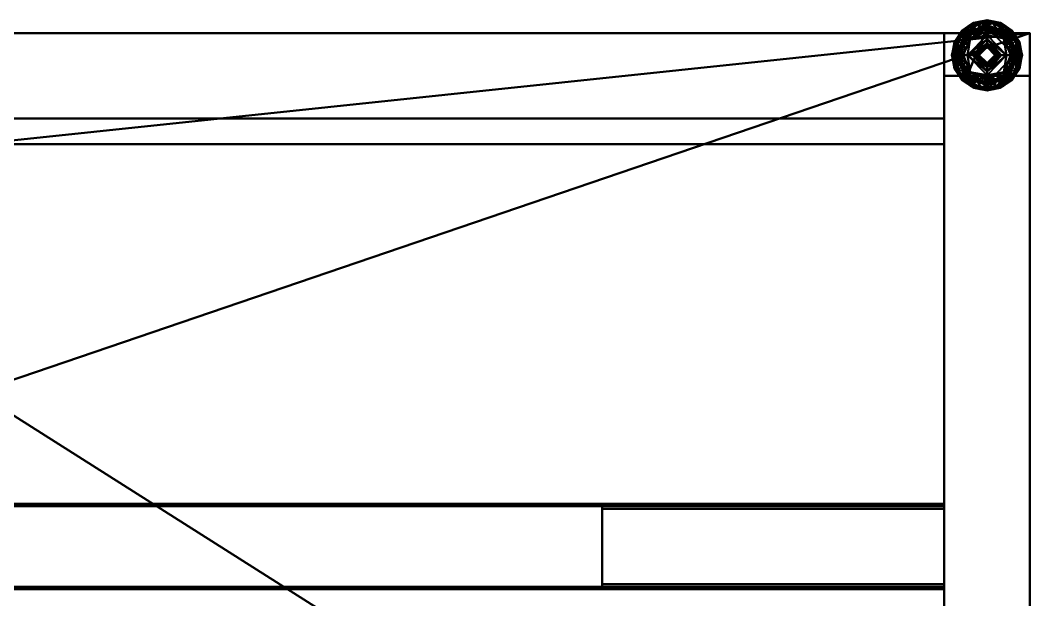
# Model space of a CAD drawing. Header units: millimetres. Extents: x -600 to 900, y -9 to 607.
# Drawn here: x 310 to 900, y 269 to 607 of the extents above; entities that cross this region are included whole.
import ezdxf

# ---------------------------------------------------------------- set-up
doc = ezdxf.new("R2010")
doc.units = ezdxf.units.MM
doc.layers.add('I-FURN', color=7, linetype='Continuous', lineweight=40)

msp = doc.modelspace()

# ---------------------------------------------------------------- meshes
at = {"layer": 'I-FURN', "color": 250, "true_color": 0x191919}
mesh = msp.add_polyface(dxfattribs=at)
corners = [(891.1, 586.97), (886.38, 598.35, -0.05), (875, 603.07, -0.07), (863.62, 598.35, -0.05), (858.9, 586.97), (857.22, 586.97, 0.33), (855.79, 586.97, 1.29), (854.83, 586.98, 2.72), (854.5, 586.99, 4.4), (856.06, 594.83, 4.36), (860.5, 601.48, 4.33), (867.15, 605.93, 4.31), (875, 607.49, 4.31), (882.85, 605.93, 4.31), (889.5, 601.48, 4.33), (893.94, 594.83, 4.36), (895.5, 586.99, 4.4), (895.17, 586.98, 2.72), (894.21, 586.97, 1.29), (892.78, 586.97, 0.33), (892.03, 595.61, 1.14), (857.97, 595.61, 1.14), (894.65, 591.28, 4.38), (855.35, 591.28, 4.38), (893.79, 591.78, 1.47), (856.21, 591.78, 1.47), (879, 605.76, 1.2), (871, 605.76, 1.2), (885.55, 603.15, 1.32), (864.45, 603.15, 1.32), (892.49, 590.92, 0.38), (888.74, 592.66, -0.03), (857.51, 590.92, 0.38), (861.26, 592.66, -0.03), (888.85, 598.82, 0.5), (888.9, 601.21, 2.11), (891.72, 598.16, 4.35), (893, 596.1, 2.7), (886.17, 603.71, 4.32), (891.13, 599.13, 2.74), (861.15, 598.82, 0.5), (861.1, 601.21, 2.11), (858.28, 598.16, 4.35), (857, 596.1, 2.7), (863.83, 603.71, 4.32), (858.87, 599.13, 2.74), (880.69, 600.71, -0.06), (869.31, 600.71, -0.06), (878.92, 606.71, 4.31), (871.08, 606.71, 4.31), (875, 606.86, 2.07), (875.22, 605.25, 0.49), (886.3, 600.84, 0.32), (882.67, 603.36, 0.41), (882.39, 605.07, 1.58), (863.7, 600.84, 0.32), (867.33, 603.36, 0.41), (867.61, 605.07, 1.58)]
mesh.append_faces([[corners[k] for k in face] for face in [(22, 24, 15), (48, 50, 12), (0, 30, 19), (3, 56, 47), (33, 40, 3), (15, 37, 36), (38, 28, 13), (10, 45, 42), (2, 51, 46), (13, 54, 48), (12, 50, 49), (49, 57, 11)]], dxfattribs={"vtx0": -1, "vtx1": -1, "color": 250})
mesh.append_faces([[corners[k] for k in face] for face in [(41, 44, 29), (25, 21, 32), (45, 43, 42), (19, 30, 24), (35, 34, 28), (50, 51, 27), (24, 22, 17), (20, 24, 30), (41, 29, 40), (24, 20, 37), (51, 47, 27), (53, 54, 28), (52, 34, 1), (21, 33, 32), (25, 7, 23), (55, 56, 3), (27, 49, 50), (28, 38, 35), (31, 20, 30), (57, 49, 27), (32, 5, 25), (45, 21, 43), (52, 53, 28), (35, 20, 34), (50, 48, 26), (55, 3, 40), (20, 31, 34), (20, 39, 37), (36, 37, 39), (24, 37, 15), (39, 20, 35), (14, 39, 35), (33, 21, 40), (21, 41, 40), (43, 25, 9), (41, 45, 10), (25, 43, 21), (21, 45, 41), (1, 53, 52), (27, 56, 57), (51, 50, 26), (46, 51, 26), (28, 34, 52), (46, 26, 53), (54, 53, 26), (48, 54, 26), (13, 28, 54), (40, 29, 55), (55, 29, 56), (57, 56, 29), (27, 47, 56), (29, 11, 57)]], dxfattribs={"vtx0": -1, "vtx1": -1, "vtx2": -1, "color": 250})
mesh.append_faces([[corners[k] for k in face] for face in [(24, 17, 18), (25, 6, 7), (24, 18, 19), (25, 23, 9), (30, 0, 31), (34, 31, 1), (43, 9, 42), (41, 10, 44), (51, 2, 47), (53, 1, 46)]], dxfattribs={"vtx0": -1, "vtx2": -1, "color": 250})
mesh.append_faces([[corners[k] for k in face] for face in [(5, 6, 25), (4, 5, 32), (14, 36, 39), (33, 4, 32), (38, 14, 35), (44, 11, 29)]], dxfattribs={"vtx1": -1, "vtx2": -1, "color": 250})
mesh.append_faces([[corners[k] for k in face] for face in [(7, 8, 23), (22, 16, 17)]], dxfattribs={"vtx2": -1, "color": 250})
mesh = msp.add_polyface(dxfattribs=at)
corners = [(895.5, 586.99, 4.4), (893.94, 594.83, 4.36), (889.5, 601.48, 4.33), (882.85, 605.93, 4.31), (875, 607.49, 4.31), (867.15, 605.93, 4.31), (860.5, 601.48, 4.33), (856.06, 594.83, 4.36), (854.5, 586.99, 4.4), (854.7, 586.99, 5.72), (855.29, 587, 6.92), (856.21, 587, 7.88), (857.38, 587.01, 8.53), (862.54, 599.47, 8.47), (875, 604.63, 8.45), (887.46, 599.47, 8.47), (892.62, 587.01, 8.53), (893.79, 587, 7.88), (894.71, 587, 6.92), (895.3, 586.99, 5.72), (890.04, 593.24, 8.5), (859.96, 593.24, 8.5), (893.77, 593.39, 6.71), (856.23, 593.39, 6.71), (894.65, 591.28, 4.38), (855.35, 591.28, 4.38), (894.85, 590.65, 6.01), (855.15, 590.65, 6.01), (890.14, 599.48, 6.98), (859.86, 599.48, 6.98), (893.35, 591.04, 7.86), (892.14, 595.52, 7.55), (856.65, 591.04, 7.86), (857.86, 595.52, 7.55), (884.32, 604.23, 7), (865.68, 604.23, 7), (892.26, 597.22, 6.28), (857.74, 597.22, 6.28), (890.34, 600.27, 5.69), (886.17, 603.71, 4.32), (887.49, 602.64, 6.32), (891.72, 598.16, 4.35), (887.27, 601.53, 7.62), (859.66, 600.27, 5.69), (863.83, 603.71, 4.32), (862.51, 602.64, 6.32), (858.28, 598.16, 4.35), (862.44, 601.29, 7.62), (861.25, 596.35, 8.48), (884.61, 604.87, 5.64), (878.84, 606.7, 6.2), (872.09, 606.63, 6.62), (865.39, 604.87, 5.64), (871.08, 606.71, 4.31), (868.52, 605.96, 6.27), (881.23, 602.05, 8.46), (884.35, 600.76, 8.46), (868.77, 602.05, 8.46), (869.26, 605.15, 7.6), (865.65, 600.76, 8.46), (873.17, 605.76, 7.75), (878.09, 605.67, 7.69), (871.88, 603.34, 8.45), (891.33, 590.12, 8.51), (858.67, 590.12, 8.51), (888.75, 596.35, 8.48), (878.92, 606.71, 4.31), (878.12, 603.34, 8.45)]
mesh.append_faces([[corners[k] for k in face] for face in [(17, 30, 16), (11, 27, 10), (1, 26, 24), (19, 26, 18), (5, 54, 53), (41, 36, 1), (6, 45, 44), (44, 52, 5), (56, 34, 55)]], dxfattribs={"vtx0": -1, "vtx1": -1, "color": 250})
mesh.append_faces([[corners[k] for k in face] for face in [(7, 27, 23), (22, 26, 1), (19, 24, 26), (31, 30, 22), (28, 31, 36), (28, 40, 42), (28, 38, 40), (50, 34, 49), (25, 9, 27), (29, 45, 43), (37, 23, 33), (22, 30, 17), (33, 23, 32), (29, 47, 45), (36, 38, 28), (22, 17, 26), (27, 11, 23), (11, 32, 23), (31, 63, 30), (22, 36, 31), (43, 46, 37), (42, 65, 28), (35, 45, 47), (33, 29, 37), (33, 32, 64), (29, 48, 47), (3, 50, 49), (61, 50, 51), (51, 50, 4), (22, 1, 36), (36, 41, 38), (43, 37, 29), (7, 23, 37), (58, 51, 54), (34, 42, 40), (2, 40, 38), (34, 40, 49), (44, 45, 52), (52, 45, 35), (43, 45, 6), (33, 48, 29), (58, 60, 51), (39, 49, 40), (54, 5, 52), (61, 51, 60), (35, 58, 54), (34, 56, 42), (54, 52, 35), (53, 54, 51), (61, 34, 50), (35, 47, 59), (58, 62, 60), (58, 35, 59), (60, 14, 61), (34, 61, 55), (65, 31, 28)]], dxfattribs={"vtx0": -1, "vtx1": -1, "vtx2": -1, "color": 250})
mesh.append_faces([[corners[k] for k in face] for face in [(32, 11, 12), (27, 9, 10), (47, 48, 13), (27, 7, 25), (32, 12, 64), (49, 39, 3), (43, 6, 46), (51, 4, 53), (47, 13, 59)]], dxfattribs={"vtx0": -1, "vtx2": -1, "color": 250})
mesh.append_faces([[corners[k] for k in face] for face in [(31, 65, 20, 63), (33, 64, 21, 48), (58, 59, 57, 62), (50, 3, 66, 4), (61, 14, 67, 55)]], dxfattribs={"vtx0": -1, "vtx3": -1, "color": 250})
mesh.append_faces([[corners[k] for k in face] for face in [(2, 39, 40), (17, 18, 26), (41, 2, 38), (15, 65, 42), (46, 7, 37), (56, 15, 42), (62, 14, 60), (63, 16, 30)]], dxfattribs={"vtx1": -1, "vtx2": -1, "color": 250})
mesh.append_faces([[corners[k] for k in face] for face in [(19, 0, 24), (25, 8, 9)]], dxfattribs={"vtx2": -1, "color": 250})
mesh = msp.add_polyface(dxfattribs=at)
corners = [(857.38, 587.01, 8.53), (858.35, 587.01, 8.92), (859.3, 587.01, 9.36), (860.23, 587.01, 9.85), (861.14, 587.02, 10.38), (865.2, 596.82, 10.34), (875, 600.88, 10.32), (884.8, 596.82, 10.34), (888.86, 587.02, 10.38), (889.77, 587.01, 9.85), (890.7, 587.01, 9.36), (891.65, 587.01, 8.92), (892.62, 587.01, 8.53), (887.46, 599.47, 8.47), (875, 604.63, 8.45), (862.54, 599.47, 8.47), (887.41, 590.54, 10.37), (862.59, 590.54, 10.37), (890.77, 591.48, 8.51), (859.23, 591.48, 8.51), (890.67, 591, 9.11), (859.33, 591, 9.11), (889.12, 595.48, 8.49), (887.4, 596.63, 9.31), (879.9, 598.85, 10.33), (881.23, 602.05, 8.46), (860.88, 595.48, 8.49), (862.6, 596.63, 9.31), (870.1, 598.85, 10.33), (868.77, 602.05, 8.46), (878.06, 602.4, 9.29), (871.95, 602.36, 9.31), (866.82, 600.22, 9.37), (883.48, 599.7, 9.52), (889.62, 590.28, 9.71), (886.1, 593.68, 10.35), (888.99, 593.51, 9.46), (889.95, 594.15, 8.92), (887.39, 595.11, 9.79), (885.66, 597.37, 9.75), (860.38, 590.28, 9.71), (863.9, 593.68, 10.35), (861.01, 593.51, 9.46), (860.05, 594.15, 8.92), (862.61, 595.11, 9.79), (864.34, 597.37, 9.75), (864.49, 598.74, 9.28), (865.65, 600.76, 8.46), (865.58, 600.62, 8.9), (868.89, 602.16, 8.98), (871.88, 603.34, 8.45), (873.37, 603.55, 8.85), (876.7, 603.58, 8.84), (879.95, 602.88, 8.85), (884.35, 600.76, 8.46), (885.42, 599.71, 8.96), (881.09, 601.43, 9.31), (878.12, 603.34, 8.45), (875, 602.71, 9.28), (882.88, 601.58, 8.89), (869.42, 601.3, 9.47), (877.45, 599.86, 10.33), (872.55, 599.86, 10.33), (867.65, 597.83, 10.33), (882.35, 597.83, 10.33)]
mesh.append_faces([[corners[k] for k in face] for face in [(16, 36, 35), (2, 21, 1), (22, 37, 18), (35, 38, 7), (3, 40, 2), (63, 45, 5), (64, 33, 24)]], dxfattribs={"vtx0": -1, "vtx1": -1, "color": 250})
mesh.append_faces([[corners[k] for k in face] for face in [(40, 42, 21), (52, 58, 30), (20, 37, 36), (37, 20, 18), (27, 43, 42), (23, 39, 38), (40, 21, 2), (31, 6, 58), (21, 19, 1), (18, 20, 11), (49, 31, 51), (23, 55, 39), (44, 5, 45), (34, 20, 36), (48, 32, 49), (32, 60, 49), (50, 49, 51), (32, 46, 45), (52, 30, 53), (36, 23, 38), (20, 34, 10), (16, 34, 36), (39, 7, 38), (22, 23, 37), (36, 37, 23), (38, 35, 36), (33, 64, 39), (33, 39, 55), (21, 42, 43), (17, 42, 40), (27, 42, 44), (21, 43, 19), (26, 43, 27), (45, 27, 44), (44, 42, 41), (27, 45, 46), (63, 32, 45), (46, 15, 27), (60, 31, 49), (32, 48, 46), (46, 48, 15), (49, 29, 48), (14, 51, 52), (51, 31, 58), (52, 53, 57), (53, 30, 56), (55, 59, 33), (13, 55, 23), (59, 56, 33), (59, 53, 56), (33, 56, 24), (51, 58, 52), (30, 61, 56), (53, 59, 25), (59, 55, 54), (30, 58, 61), (31, 60, 62), (32, 63, 60)]], dxfattribs={"vtx0": -1, "vtx1": -1, "vtx2": -1, "color": 250})
mesh.append_faces([[corners[k] for k in face] for face in [(34, 16, 8), (27, 15, 26), (40, 3, 4), (43, 26, 19), (23, 22, 13), (34, 8, 9), (58, 6, 61), (42, 17, 41), (59, 54, 25), (56, 61, 24), (44, 41, 5), (51, 14, 50), (55, 13, 54)]], dxfattribs={"vtx0": -1, "vtx2": -1, "color": 250})
mesh.append_faces([[corners[k] for k in face] for face in [(12, 18, 11)]], dxfattribs={"vtx1": -1, "color": 250})
mesh.append_faces([[corners[k] for k in face] for face in [(4, 17, 40), (10, 11, 20), (9, 10, 34), (64, 7, 39), (47, 15, 48, 29), (28, 62, 60, 63), (50, 29, 49), (25, 57, 53), (57, 14, 52), (62, 6, 31)]], dxfattribs={"vtx1": -1, "vtx2": -1, "color": 250})
mesh.append_faces([[corners[k] for k in face] for face in [(19, 0, 1)]], dxfattribs={"vtx2": -1, "color": 250})
mesh = msp.add_polyface(dxfattribs=at)
corners = [(858.9, 586.97), (863.62, 598.35, -0.05), (875, 603.07, -0.07), (886.38, 598.35, -0.05), (891.1, 586.97), (886.38, 575.58, 0.05), (875, 570.87, 0.07), (863.62, 575.58, 0.05)]
mesh.append_faces([[corners[k] for k in face] for face in [(2, 7, 0, 1), (4, 2, 3)]], dxfattribs={"vtx0": -1, "color": 250})
mesh.append_faces([[corners[k] for k in face] for face in [(5, 6, 4)]], dxfattribs={"vtx1": -1, "color": 250})
mesh.append_faces([[corners[k] for k in face] for face in [(6, 7, 2, 4)]], dxfattribs={"vtx1": -1, "vtx2": -1, "vtx3": -1, "color": 250})
at = {"layer": 'I-FURN', "color": 45, "true_color": 0xaa886a}
mesh = msp.add_polyface(dxfattribs=at)
corners = [(900, 600, 724.81), (-600, 600, 724.81), (-600, 0, 724.81), (900, 0, 724.81), (284.54, 535, 724.81), (284.54, 390.15, 724.81), (14.43, 390.15, 724.81), (14.43, 535, 724.81)]
mesh.append_faces([[corners[k] for k in face] for face in [(6, 2, 5)]], dxfattribs={"vtx0": -1, "vtx1": -1, "color": 45})
mesh.append_faces([[corners[k] for k in face] for face in [(0, 4, 5), (4, 0, 1, 7)]], dxfattribs={"vtx0": -1, "vtx2": -1, "color": 45})
mesh.append_faces([[corners[k] for k in face] for face in [(5, 2, 3, 0)]], dxfattribs={"vtx0": -1, "vtx3": -1, "color": 45})
mesh.append_faces([[corners[k] for k in face] for face in [(6, 7, 1, 2)]], dxfattribs={"vtx1": -1, "vtx3": -1, "color": 45})
mesh = msp.add_polyface(dxfattribs=at)
corners = [(900, 600, 699.8), (900, 0, 699.8), (-600, 0, 699.8), (-600, 600, 699.8), (284.54, 535, 699.8), (14.43, 535, 699.8), (14.43, 390.15, 699.8), (284.54, 390.15, 699.8)]
mesh.append_faces([[corners[k] for k in face] for face in [(3, 5, 6, 2), (2, 6, 7, 1)]], dxfattribs={"vtx0": -1, "vtx2": -1, "color": 45})
mesh.append_faces([[corners[k] for k in face] for face in [(4, 5, 3, 0), (7, 4, 0, 1)]], dxfattribs={"vtx1": -1, "vtx3": -1, "color": 45})
mesh = msp.add_polyface(dxfattribs=at)
corners = [(-600, 600, 724.81), (900, 600, 724.81), (900, 600, 699.8), (-600, 600, 699.8)]
mesh.append_faces([[corners[k] for k in face] for face in [(0, 1, 2, 3)]], dxfattribs={"color": 45})
at = {"layer": 'I-FURN', "color": 250, "true_color": 0x141414}
mesh = msp.add_polyface(dxfattribs=at)
corners = [(850, 600, 699.8), (850, 600, 15), (850, 575, 15), (850, 575, 649.8), (850, 25, 649.8), (850, 25, 15), (850, 0, 15), (850, 0, 699.8)]
mesh.append_faces([[corners[k] for k in face] for face in [(3, 0, 1, 2)]], dxfattribs={"vtx0": -1, "color": 250})
mesh.append_faces([[corners[k] for k in face] for face in [(6, 7, 4, 5)]], dxfattribs={"vtx1": -1, "color": 250})
mesh.append_faces([[corners[k] for k in face] for face in [(3, 4, 7, 0)]], dxfattribs={"vtx1": -1, "vtx3": -1, "color": 250})
mesh = msp.add_polyface(dxfattribs=at)
corners = [(900, 0, 699.8), (900, 600, 699.8), (850, 600, 699.8), (850, 0, 699.8)]
mesh.append_faces([[corners[k] for k in face] for face in [(0, 1, 2, 3)]], dxfattribs={"color": 250})
mesh = msp.add_polyface(dxfattribs=at)
corners = [(900, 600, 15), (900, 575, 15), (850, 575, 15), (850, 600, 15)]
mesh.append_faces([[corners[k] for k in face] for face in [(3, 0, 1, 2)]], dxfattribs={"color": 250})
mesh = msp.add_polyface(dxfattribs=at)
corners = [(900, 600, 699.8), (900, 600, 15), (850, 600, 15), (850, 600, 699.8)]
mesh.append_faces([[corners[k] for k in face] for face in [(0, 1, 2, 3)]], dxfattribs={"color": 250})
at = {"layer": 'I-FURN', "color": 250, "true_color": 0x191919}
mesh = msp.add_polyface(dxfattribs=at)
corners = [(875, 573.15, 10.45), (875, 575.31, 11.66), (875, 577.57, 12.66), (875, 579.92, 13.44), (875, 582.33, 13.99), (873.95, 582.45, 13.99), (872.96, 582.8, 13.99), (872.07, 583.36, 13.99), (871.33, 584.1, 13.98), (870.77, 584.99, 13.98), (870.42, 585.99, 13.98), (870.3, 587.03, 13.97), (870.42, 588.08, 13.97), (870.77, 589.07, 13.96), (871.33, 589.96, 13.96), (872.07, 590.71, 13.95), (872.96, 591.27, 13.95), (873.95, 591.61, 13.95), (875, 591.73, 13.95), (875, 594.14, 13.37), (875, 596.48, 12.57), (875, 598.73, 11.55), (875, 600.88, 10.32), (865.2, 596.82, 10.34), (861.14, 587.02, 10.38), (865.2, 577.21, 10.43), (866.71, 587.03, 13.04), (863.67, 587.02, 11.8)]
mesh.append_faces([[corners[k] for k in face] for face in [(3, 26, 2), (20, 26, 19), (2, 27, 1), (24, 27, 23), (13, 26, 12)]], dxfattribs={"vtx0": -1, "vtx1": -1, "color": 250})
mesh.append_faces([[corners[k] for k in face] for face in [(27, 25, 1), (26, 27, 2), (20, 27, 26), (13, 19, 26), (3, 9, 26), (27, 21, 23)]], dxfattribs={"vtx0": -1, "vtx1": -1, "vtx2": -1, "color": 250})
mesh.append_faces([[corners[k] for k in face] for face in [(19, 15, 16), (27, 24, 25)]], dxfattribs={"vtx0": -1, "vtx2": -1, "color": 250})
mesh.append_faces([[corners[k] for k in face] for face in [(4, 5, 3), (0, 1, 25), (22, 23, 21)]], dxfattribs={"vtx1": -1, "color": 250})
mesh.append_faces([[corners[k] for k in face] for face in [(5, 6, 3), (8, 9, 3), (7, 8, 3), (6, 7, 3), (11, 12, 26), (10, 11, 26), (9, 10, 26), (13, 14, 19), (14, 15, 19), (20, 21, 27), (16, 17, 19)]], dxfattribs={"vtx1": -1, "vtx2": -1, "color": 250})
mesh.append_faces([[corners[k] for k in face] for face in [(17, 18, 19)]], dxfattribs={"vtx2": -1, "color": 250})
mesh = msp.add_polyface(dxfattribs=at)
corners = [(875, 582.33, 13.99), (875, 579.92, 13.44), (875, 577.57, 12.66), (875, 575.31, 11.66), (875, 573.15, 10.45), (884.8, 577.21, 10.43), (888.86, 587.02, 10.38), (884.8, 596.82, 10.34), (875, 600.88, 10.32), (875, 598.73, 11.55), (875, 596.48, 12.57), (875, 594.14, 13.37), (875, 591.73, 13.95), (876.05, 591.61, 13.95), (877.04, 591.27, 13.95), (877.93, 590.71, 13.95), (878.67, 589.96, 13.96), (879.23, 589.07, 13.96), (879.58, 588.08, 13.97), (879.7, 587.03, 13.97), (879.58, 585.99, 13.98), (879.23, 584.99, 13.98), (878.67, 584.1, 13.98), (877.93, 583.36, 13.99), (877.04, 582.8, 13.99), (876.05, 582.45, 13.99), (883.29, 587.03, 13.04), (886.33, 587.02, 11.8)]
mesh.append_faces([[corners[k] for k in face] for face in [(10, 27, 9), (18, 26, 17), (20, 26, 19), (6, 27, 5)]], dxfattribs={"vtx0": -1, "vtx1": -1, "color": 250})
mesh.append_faces([[corners[k] for k in face] for face in [(17, 26, 11), (2, 27, 26), (7, 9, 27), (26, 27, 10), (3, 5, 27), (21, 1, 26)]], dxfattribs={"vtx0": -1, "vtx1": -1, "vtx2": -1, "color": 250})
mesh.append_faces([[corners[k] for k in face] for face in [(27, 2, 3), (26, 10, 11), (11, 13, 14), (26, 18, 19)]], dxfattribs={"vtx0": -1, "vtx2": -1, "color": 250})
mesh.append_faces([[corners[k] for k in face] for face in [(12, 13, 11), (8, 9, 7), (4, 5, 3)]], dxfattribs={"vtx1": -1, "color": 250})
mesh.append_faces([[corners[k] for k in face] for face in [(16, 17, 11), (15, 16, 11), (6, 7, 27), (14, 15, 11), (22, 23, 1), (21, 22, 1), (24, 25, 1), (23, 24, 1), (20, 21, 26), (1, 2, 26)]], dxfattribs={"vtx1": -1, "vtx2": -1, "color": 250})
mesh.append_faces([[corners[k] for k in face] for face in [(25, 0, 1)]], dxfattribs={"vtx2": -1, "color": 250})
at = {"layer": 'I-FURN', "color": 250, "true_color": 0x141414}
mesh = msp.add_polyface(dxfattribs=at)
corners = [(900, 600, 699.8), (900, 0, 699.8), (900, 0, 15), (900, 25, 15), (900, 25, 649.8), (900, 575, 649.8), (900, 575, 15), (900, 600, 15)]
mesh.append_faces([[corners[k] for k in face] for face in [(4, 1, 2, 3)]], dxfattribs={"vtx0": -1, "color": 250})
mesh.append_faces([[corners[k] for k in face] for face in [(7, 0, 5, 6)]], dxfattribs={"vtx1": -1, "color": 250})
mesh.append_faces([[corners[k] for k in face] for face in [(4, 5, 0, 1)]], dxfattribs={"vtx1": -1, "vtx3": -1, "color": 250})
at = {"layer": 'I-FURN', "color": 45, "true_color": 0xaa886a}
mesh = msp.add_polyface(dxfattribs=at)
corners = [(900, 600, 724.81), (900, 0, 724.81), (900, 0, 699.8), (900, 600, 699.8)]
mesh.append_faces([[corners[k] for k in face] for face in [(3, 0, 1, 2)]], dxfattribs={"color": 45})
at = {"layer": 'I-FURN', "color": 250, "true_color": 0x191919}
mesh = msp.add_polyface(dxfattribs=at)
corners = [(870.3, 587.06, 20), (875, 591.76, 19.98), (879.7, 587.06, 20), (879.7, 587.05, 18.49), (879.7, 587.05, 16.99), (879.7, 587.04, 15.48), (879.7, 587.03, 13.97), (879.58, 588.08, 13.97), (879.23, 589.07, 13.96), (878.67, 589.96, 13.96), (877.93, 590.71, 13.95), (877.04, 591.27, 13.95), (876.05, 591.61, 13.95), (875, 591.73, 13.95), (873.95, 591.61, 13.95), (872.96, 591.27, 13.95), (872.07, 590.71, 13.95), (871.33, 589.96, 13.96), (870.77, 589.07, 13.96), (870.42, 588.08, 13.97), (870.3, 587.03, 13.97), (870.3, 587.04, 15.48), (870.3, 587.05, 16.99), (870.3, 587.05, 18.49)]
mesh.append_faces([[corners[k] for k in face] for face in [(21, 19, 20), (7, 5, 6)]], dxfattribs={"vtx0": -1, "color": 250})
mesh.append_faces([[corners[k] for k in face] for face in [(15, 22, 14), (5, 11, 4)]], dxfattribs={"vtx0": -1, "vtx1": -1, "color": 250})
mesh.append_faces([[corners[k] for k in face] for face in [(13, 22, 1), (4, 13, 1)]], dxfattribs={"vtx0": -1, "vtx1": -1, "vtx2": -1, "color": 250})
mesh.append_faces([[corners[k] for k in face] for face in [(15, 21, 22), (21, 18, 19), (21, 16, 17), (21, 15, 16), (4, 11, 12), (5, 10, 11), (5, 8, 9), (5, 7, 8)]], dxfattribs={"vtx0": -1, "vtx2": -1, "color": 250})
mesh.append_faces([[corners[k] for k in face] for face in [(3, 4, 1, 2)]], dxfattribs={"vtx1": -1, "color": 250})
mesh.append_faces([[corners[k] for k in face] for face in [(13, 14, 22), (17, 18, 21), (12, 13, 4), (9, 10, 5)]], dxfattribs={"vtx1": -1, "vtx2": -1, "color": 250})
mesh.append_faces([[corners[k] for k in face] for face in [(23, 0, 1, 22)]], dxfattribs={"vtx2": -1, "color": 250})
mesh = msp.add_polyface(dxfattribs=at)
corners = [(870.4, 587.13, 35), (875, 591.73, 34.98), (879.6, 587.13, 35), (879.6, 587.11, 31.25), (879.6, 587.09, 27.5), (879.6, 587.08, 23.75), (879.6, 587.06, 20), (875, 591.66, 19.98), (870.4, 587.06, 20), (870.4, 587.08, 23.75), (870.4, 587.09, 27.5), (870.4, 587.11, 31.25)]
mesh.append_faces([[corners[k] for k in face] for face in [(7, 1, 4)]], dxfattribs={"vtx0": -1, "vtx1": -1, "vtx2": -1, "color": 250})
mesh.append_faces([[corners[k] for k in face] for face in [(10, 11, 1, 7)]], dxfattribs={"vtx1": -1, "vtx2": -1, "vtx3": -1, "color": 250})
mesh.append_faces([[corners[k] for k in face] for face in [(11, 0, 1), (5, 6, 7, 4)]], dxfattribs={"vtx2": -1, "color": 250})
mesh.append_faces([[corners[k] for k in face] for face in [(7, 8, 9, 10), (1, 2, 3, 4)]], dxfattribs={"vtx3": -1, "color": 250})
mesh = msp.add_polyface(dxfattribs=at)
corners = [(870.4, 587.13, 35), (875, 582.53, 35.02), (879.6, 587.13, 35), (875, 591.73, 34.98)]
mesh.append_faces([[corners[k] for k in face] for face in [(0, 1, 2, 3)]], dxfattribs={"color": 250})
mesh = msp.add_polyface(dxfattribs=at)
corners = [(857.38, 587.01, 8.53), (856.21, 587, 7.88), (855.29, 587, 6.92), (854.7, 586.99, 5.72), (854.5, 586.99, 4.4), (856.06, 579.14, 4.44), (860.5, 572.49, 4.47), (867.15, 568.05, 4.49), (875, 566.49, 4.49), (882.85, 568.05, 4.49), (889.5, 572.49, 4.47), (893.94, 579.14, 4.44), (895.5, 586.99, 4.4), (895.3, 586.99, 5.72), (894.71, 587, 6.92), (893.79, 587, 7.88), (892.62, 587.01, 8.53), (887.46, 574.54, 8.59), (875, 569.38, 8.61), (862.54, 574.54, 8.59), (859.96, 580.78, 8.56), (890.04, 580.78, 8.56), (856.23, 580.61, 6.77), (893.77, 580.61, 6.77), (855.35, 582.7, 4.42), (894.65, 582.7, 4.42), (855.15, 583.34, 6.05), (894.85, 583.34, 6.05), (859.86, 574.52, 7.09), (890.14, 574.52, 7.09), (856.65, 582.97, 7.9), (857.86, 578.49, 7.62), (893.35, 582.97, 7.9), (892.14, 578.49, 7.62), (865.68, 569.77, 7.16), (884.32, 569.77, 7.16), (857.74, 576.77, 6.37), (892.26, 576.77, 6.37), (859.66, 573.72, 5.81), (863.83, 570.27, 4.48), (862.51, 571.35, 6.47), (858.28, 575.82, 4.45), (862.73, 572.47, 7.76), (890.34, 573.72, 5.81), (886.17, 570.27, 4.48), (887.49, 571.35, 6.47), (891.72, 575.82, 4.45), (887.56, 572.71, 7.75), (888.75, 577.66, 8.57), (865.39, 569.11, 5.8), (871.16, 567.29, 6.38), (877.91, 567.37, 6.8), (884.61, 569.11, 5.8), (878.92, 567.27, 4.49), (881.48, 568.03, 6.44), (868.77, 571.96, 8.6), (865.65, 573.25, 8.59), (881.23, 571.96, 8.6), (880.74, 568.86, 7.76), (884.35, 573.25, 8.59), (876.83, 568.25, 7.93), (871.91, 568.34, 7.87), (878.12, 570.67, 8.6), (858.67, 583.89, 8.54), (891.33, 583.89, 8.54), (861.25, 577.66, 8.57), (871.08, 567.27, 4.49), (871.88, 570.67, 8.6)]
mesh.append_faces([[corners[k] for k in face] for face in [(15, 27, 14), (3, 26, 2), (2, 26, 1), (1, 30, 0), (5, 26, 24), (17, 47, 48), (9, 54, 53), (41, 36, 5), (10, 45, 44), (44, 52, 9), (56, 34, 55)]], dxfattribs={"vtx0": -1, "vtx1": -1, "color": 250})
mesh.append_faces([[corners[k] for k in face] for face in [(22, 26, 5), (33, 23, 32), (22, 30, 1), (42, 28, 40), (3, 24, 26), (36, 38, 28), (25, 13, 27), (28, 31, 36), (22, 1, 26), (28, 38, 40), (31, 30, 22), (50, 34, 49), (11, 27, 23), (47, 45, 29), (42, 65, 28), (23, 33, 37), (43, 29, 45), (15, 23, 27), (22, 36, 31), (43, 46, 37), (32, 23, 15), (31, 63, 30), (35, 45, 47), (33, 29, 37), (33, 32, 64), (29, 48, 47), (7, 50, 49), (61, 50, 51), (51, 50, 8), (22, 5, 36), (36, 41, 38), (43, 37, 29), (11, 23, 37), (58, 51, 54), (34, 42, 40), (6, 40, 38), (34, 40, 49), (44, 45, 52), (52, 45, 35), (43, 45, 10), (33, 48, 29), (58, 60, 51), (39, 49, 40), (54, 9, 52), (61, 51, 60), (35, 58, 54), (34, 56, 42), (54, 52, 35), (53, 54, 51), (61, 34, 50), (35, 47, 59), (58, 62, 60), (58, 35, 59), (60, 18, 61), (34, 61, 55), (65, 31, 28)]], dxfattribs={"vtx0": -1, "vtx1": -1, "vtx2": -1, "color": 250})
mesh.append_faces([[corners[k] for k in face] for face in [(40, 6, 39), (27, 13, 14), (32, 15, 16), (32, 16, 64), (49, 39, 7), (43, 10, 46), (51, 8, 53), (47, 17, 59)]], dxfattribs={"vtx0": -1, "vtx2": -1, "color": 250})
mesh.append_faces([[corners[k] for k in face] for face in [(31, 65, 20, 63), (33, 64, 21, 48), (58, 59, 57, 62), (50, 7, 66, 8), (61, 18, 67, 55)]], dxfattribs={"vtx0": -1, "vtx3": -1, "color": 250})
mesh.append_faces([[corners[k] for k in face] for face in [(11, 25, 27), (41, 6, 38), (19, 65, 42), (46, 11, 37), (56, 19, 42), (62, 18, 60), (63, 0, 30)]], dxfattribs={"vtx1": -1, "vtx2": -1, "color": 250})
mesh.append_faces([[corners[k] for k in face] for face in [(3, 4, 24), (25, 12, 13)]], dxfattribs={"vtx2": -1, "color": 250})
mesh = msp.add_polyface(dxfattribs=at)
corners = [(854.5, 586.99, 4.4), (854.83, 586.98, 2.72), (855.79, 586.97, 1.29), (857.22, 586.97, 0.33), (858.9, 586.97), (863.62, 575.58, 0.05), (875, 570.87, 0.07), (886.38, 575.58, 0.05), (891.1, 586.97), (892.78, 586.97, 0.33), (894.21, 586.97, 1.29), (895.17, 586.98, 2.72), (895.5, 586.99, 4.4), (893.94, 579.14, 4.44), (889.5, 572.49, 4.47), (882.85, 568.05, 4.49), (875, 566.49, 4.49), (867.15, 568.05, 4.49), (860.5, 572.49, 4.47), (856.06, 579.14, 4.44), (857.97, 578.34, 1.22), (892.03, 578.34, 1.22), (855.35, 582.7, 4.42), (894.65, 582.7, 4.42), (856.21, 582.17, 1.51), (893.79, 582.17, 1.51), (871, 568.18, 1.38), (879, 568.18, 1.38), (864.45, 570.8, 1.47), (885.55, 570.8, 1.47), (857.51, 583.02, 0.42), (861.26, 581.28, 0.03), (892.49, 583.02, 0.42), (888.74, 581.28, 0.03), (861.15, 575.12, 0.61), (861.1, 572.74, 2.24), (858.28, 575.82, 4.45), (857, 577.86, 2.78), (863.83, 570.27, 4.48), (858.87, 574.83, 2.85), (888.85, 575.12, 0.61), (888.9, 572.74, 2.24), (891.72, 575.82, 4.45), (893, 577.86, 2.78), (886.17, 570.27, 4.48), (891.13, 574.83, 2.85), (869.31, 573.23, 0.06), (880.69, 573.23, 0.06), (871.08, 567.27, 4.49), (878.92, 567.27, 4.49), (875, 567.09, 2.25), (874.78, 568.69, 0.66), (863.7, 573.1, 0.44), (867.33, 570.58, 0.56), (867.61, 568.88, 1.74), (886.3, 573.1, 0.44), (882.67, 570.58, 0.56), (882.39, 568.88, 1.74)]
mesh.append_faces([[corners[k] for k in face] for face in [(4, 30, 3), (17, 54, 48), (22, 24, 19), (13, 25, 23), (48, 50, 16), (33, 40, 7), (19, 37, 36), (38, 28, 17), (14, 45, 42), (6, 51, 46), (16, 50, 49), (49, 57, 15)]], dxfattribs={"vtx0": -1, "vtx1": -1, "color": 250})
mesh.append_faces([[corners[k] for k in face] for face in [(28, 34, 52), (30, 24, 3), (35, 34, 28), (41, 44, 29), (25, 21, 32), (24, 22, 1), (31, 20, 30), (45, 21, 43), (51, 47, 27), (52, 53, 28), (20, 24, 30), (57, 49, 27), (28, 38, 35), (21, 33, 32), (45, 43, 42), (23, 25, 11), (41, 29, 40), (51, 50, 26), (9, 25, 32), (51, 27, 50), (24, 20, 37), (7, 55, 56), (35, 20, 34), (28, 53, 54), (29, 55, 40), (20, 31, 34), (20, 39, 37), (36, 37, 39), (24, 37, 19), (39, 20, 35), (18, 39, 35), (33, 21, 40), (21, 41, 40), (43, 25, 13), (41, 45, 14), (25, 43, 21), (21, 45, 41), (5, 53, 52), (50, 48, 26), (27, 56, 57), (49, 50, 27), (46, 51, 26), (34, 5, 52), (46, 26, 53), (54, 53, 26), (48, 54, 26), (17, 28, 54), (55, 29, 56), (7, 40, 55), (57, 56, 29), (27, 47, 56), (29, 15, 57)]], dxfattribs={"vtx0": -1, "vtx1": -1, "vtx2": -1, "color": 250})
mesh.append_faces([[corners[k] for k in face] for face in [(24, 1, 2), (24, 2, 3), (25, 9, 10), (56, 47, 7), (32, 8, 9), (25, 10, 11), (30, 4, 31), (34, 31, 5), (43, 13, 42), (41, 14, 44), (51, 6, 47), (53, 5, 46)]], dxfattribs={"vtx0": -1, "vtx2": -1, "color": 250})
mesh.append_faces([[corners[k] for k in face] for face in [(0, 1, 22)]], dxfattribs={"vtx1": -1, "color": 250})
mesh.append_faces([[corners[k] for k in face] for face in [(18, 36, 39), (33, 8, 32), (38, 18, 35), (44, 15, 29)]], dxfattribs={"vtx1": -1, "vtx2": -1, "color": 250})
mesh.append_faces([[corners[k] for k in face] for face in [(11, 12, 23)]], dxfattribs={"vtx2": -1, "color": 250})
mesh = msp.add_polyface(dxfattribs=at)
corners = [(888.86, 587.02, 10.38), (884.8, 577.21, 10.43), (875, 573.15, 10.45), (865.2, 577.21, 10.43), (861.14, 587.02, 10.38), (860.23, 587.01, 9.85), (859.3, 587.01, 9.36), (858.35, 587.01, 8.92), (857.38, 587.01, 8.53), (862.54, 574.54, 8.59), (875, 569.38, 8.61), (887.46, 574.54, 8.59), (892.62, 587.01, 8.53), (891.65, 587.01, 8.92), (890.7, 587.01, 9.36), (889.77, 587.01, 9.85), (862.59, 583.49, 10.4), (887.41, 583.49, 10.4), (859.23, 582.53, 8.55), (890.77, 582.53, 8.55), (859.33, 583.02, 9.15), (890.67, 583.02, 9.15), (860.88, 578.54, 8.57), (862.6, 577.39, 9.4), (870.1, 575.18, 10.44), (868.77, 571.96, 8.6), (889.12, 578.54, 8.57), (887.4, 577.39, 9.4), (879.9, 575.18, 10.44), (881.23, 571.96, 8.6), (871.94, 571.62, 9.43), (878.05, 571.66, 9.45), (883.18, 573.8, 9.5), (866.52, 574.32, 9.64), (860.38, 583.75, 9.74), (863.9, 580.35, 10.42), (861.01, 580.52, 9.52), (860.05, 579.87, 8.99), (862.61, 578.92, 9.87), (864.34, 576.66, 9.84), (889.62, 583.75, 9.74), (886.1, 580.35, 10.42), (888.99, 580.52, 9.52), (889.95, 579.87, 8.99), (887.39, 578.92, 9.87), (885.66, 576.66, 9.84), (885.51, 575.28, 9.38), (884.35, 573.25, 8.59), (884.42, 573.4, 9.02), (881.11, 571.85, 9.12), (878.12, 570.67, 8.6), (876.63, 570.46, 9), (873.3, 570.43, 8.99), (870.05, 571.14, 9), (865.65, 573.25, 8.59), (864.58, 574.31, 9.07), (868.91, 572.59, 9.45), (871.88, 570.67, 8.6), (875, 571.32, 9.43), (867.12, 572.44, 9.02), (880.58, 572.73, 9.61), (872.55, 574.17, 10.44), (877.45, 574.17, 10.44), (882.35, 576.2, 10.43), (867.65, 576.2, 10.43)]
mesh.append_faces([[corners[k] for k in face] for face in [(16, 36, 35), (14, 21, 13), (22, 37, 18), (35, 38, 3), (15, 40, 14), (63, 45, 1), (64, 33, 24)]], dxfattribs={"vtx0": -1, "vtx1": -1, "color": 250})
mesh.append_faces([[corners[k] for k in face] for face in [(40, 42, 21), (18, 20, 7), (27, 43, 42), (34, 20, 36), (20, 18, 37), (39, 38, 23), (52, 58, 30), (20, 37, 36), (44, 1, 45), (31, 2, 58), (21, 19, 13), (40, 21, 14), (23, 55, 39), (49, 31, 51), (48, 32, 49), (32, 60, 49), (50, 49, 51), (32, 46, 45), (52, 30, 53), (36, 23, 38), (20, 34, 6), (16, 34, 36), (39, 3, 38), (22, 23, 37), (36, 37, 23), (38, 35, 36), (33, 64, 39), (33, 39, 55), (21, 42, 43), (17, 42, 40), (27, 42, 44), (21, 43, 19), (26, 43, 27), (45, 27, 44), (44, 42, 41), (27, 45, 46), (63, 32, 45), (46, 11, 27), (60, 31, 49), (32, 48, 46), (46, 48, 11), (49, 29, 48), (10, 51, 52), (51, 31, 58), (52, 53, 57), (53, 30, 56), (55, 59, 33), (9, 55, 23), (59, 56, 33), (59, 53, 56), (33, 56, 24), (51, 58, 52), (30, 61, 56), (53, 59, 25), (59, 55, 54), (30, 58, 61), (31, 60, 62), (32, 63, 60)]], dxfattribs={"vtx0": -1, "vtx1": -1, "vtx2": -1, "color": 250})
mesh.append_faces([[corners[k] for k in face] for face in [(27, 11, 26), (34, 16, 4), (34, 4, 5), (58, 2, 61), (43, 26, 19), (42, 17, 41), (23, 22, 9), (59, 54, 25), (56, 61, 24), (44, 41, 1), (51, 10, 50), (55, 9, 54)]], dxfattribs={"vtx0": -1, "vtx2": -1, "color": 250})
mesh.append_faces([[corners[k] for k in face] for face in [(8, 18, 7)]], dxfattribs={"vtx1": -1, "color": 250})
mesh.append_faces([[corners[k] for k in face] for face in [(6, 7, 20), (5, 6, 34), (0, 17, 40), (15, 0, 40), (64, 3, 39), (47, 11, 48, 29), (28, 62, 60, 63), (50, 29, 49), (25, 57, 53), (57, 10, 52), (62, 2, 31)]], dxfattribs={"vtx1": -1, "vtx2": -1, "color": 250})
mesh.append_faces([[corners[k] for k in face] for face in [(19, 12, 13)]], dxfattribs={"vtx2": -1, "color": 250})
mesh = msp.add_polyface(dxfattribs=at)
corners = [(879.7, 587.03, 13.97), (879.7, 587.04, 15.48), (879.7, 587.05, 16.99), (879.7, 587.05, 18.49), (879.7, 587.06, 20), (875, 582.36, 20.02), (870.3, 587.06, 20), (870.3, 587.05, 18.49), (870.3, 587.05, 16.99), (870.3, 587.04, 15.48), (870.3, 587.03, 13.97), (870.42, 585.99, 13.98), (870.77, 584.99, 13.98), (871.33, 584.1, 13.98), (872.07, 583.36, 13.99), (872.96, 582.8, 13.99), (873.95, 582.45, 13.99), (875, 582.33, 13.99), (876.05, 582.45, 13.99), (877.04, 582.8, 13.99), (877.93, 583.36, 13.99), (878.67, 584.1, 13.98), (879.23, 584.99, 13.98), (879.58, 585.99, 13.98)]
mesh.append_faces([[corners[k] for k in face] for face in [(2, 19, 1), (16, 8, 15)]], dxfattribs={"vtx0": -1, "vtx1": -1, "color": 250})
mesh.append_faces([[corners[k] for k in face] for face in [(2, 5, 17), (8, 17, 5)]], dxfattribs={"vtx0": -1, "vtx1": -1, "vtx2": -1, "color": 250})
mesh.append_faces([[corners[k] for k in face] for face in [(2, 17, 18), (1, 21, 22), (1, 19, 20), (2, 18, 19), (15, 8, 9), (9, 13, 14), (9, 11, 12)]], dxfattribs={"vtx0": -1, "vtx2": -1, "color": 250})
mesh.append_faces([[corners[k] for k in face] for face in [(0, 1, 23)]], dxfattribs={"vtx1": -1, "color": 250})
mesh.append_faces([[corners[k] for k in face] for face in [(22, 23, 1), (20, 21, 1), (16, 17, 8), (14, 15, 9), (12, 13, 9)]], dxfattribs={"vtx1": -1, "vtx2": -1, "color": 250})
mesh.append_faces([[corners[k] for k in face] for face in [(3, 4, 5, 2), (9, 10, 11)]], dxfattribs={"vtx2": -1, "color": 250})
mesh.append_faces([[corners[k] for k in face] for face in [(5, 6, 7, 8)]], dxfattribs={"vtx3": -1, "color": 250})
mesh = msp.add_polyface(dxfattribs=at)
corners = [(879.6, 587.06, 20), (879.6, 587.08, 23.75), (879.6, 587.09, 27.5), (879.6, 587.11, 31.25), (879.6, 587.13, 35), (875, 582.53, 35.02), (870.4, 587.13, 35), (870.4, 587.11, 31.25), (870.4, 587.09, 27.5), (870.4, 587.08, 23.75), (870.4, 587.06, 20), (875, 582.46, 20.02)]
mesh.append_faces([[corners[k] for k in face] for face in [(7, 5, 6)]], dxfattribs={"vtx0": -1, "color": 250})
mesh.append_faces([[corners[k] for k in face] for face in [(11, 2, 5), (8, 11, 5, 7)]], dxfattribs={"vtx0": -1, "vtx1": -1, "vtx2": -1, "color": 250})
mesh.append_faces([[corners[k] for k in face] for face in [(1, 2, 11, 0)]], dxfattribs={"vtx1": -1, "color": 250})
mesh.append_faces([[corners[k] for k in face] for face in [(3, 4, 5, 2), (9, 10, 11, 8)]], dxfattribs={"vtx2": -1, "color": 250})
at = {"layer": 'I-FURN', "color": 250, "true_color": 0x141414}
mesh = msp.add_polyface(dxfattribs=at)
corners = [(900, 575, 15), (900, 575, 649.8), (850, 575, 649.8), (850, 575, 15)]
mesh.append_faces([[corners[k] for k in face] for face in [(0, 1, 2, 3)]], dxfattribs={"color": 250})
mesh = msp.add_polyface(dxfattribs=at)
corners = [(900, 575, 649.8), (900, 25, 649.8), (850, 25, 649.8), (850, 575, 649.8)]
mesh.append_faces([[corners[k] for k in face] for face in [(0, 1, 2, 3)]], dxfattribs={"color": 250})
at = {"layer": 'I-FURN', "color": 45, "true_color": 0xaa886a}
mesh = msp.add_polyface(dxfattribs=at)
corners = [(850, 550, 399.8), (850, 535, 399.8), (-545, 535, 399.8), (-545, 550, 399.8)]
mesh.append_faces([[corners[k] for k in face] for face in [(3, 0, 1, 2)]], dxfattribs={"color": 45})
mesh = msp.add_polyface(dxfattribs=at)
corners = [(850, 550, 699.8), (850, 550, 399.8), (-545, 550, 399.8), (-545, 550, 699.8)]
mesh.append_faces([[corners[k] for k in face] for face in [(3, 0, 1, 2)]], dxfattribs={"color": 45})
mesh = msp.add_polyface(dxfattribs=at)
corners = [(850, 535, 699.8), (850, 550, 699.8), (-545, 550, 699.8), (-545, 535, 699.8)]
mesh.append_faces([[corners[k] for k in face] for face in [(0, 1, 2, 3)]], dxfattribs={"color": 45})
mesh = msp.add_polyface(dxfattribs=at)
corners = [(850, 535, 399.8), (850, 550, 399.8), (850, 550, 699.8), (850, 535, 699.8)]
mesh.append_faces([[corners[k] for k in face] for face in [(3, 0, 1, 2)]], dxfattribs={"color": 45})
mesh = msp.add_polyface(dxfattribs=at)
corners = [(850, 535, 399.8), (850, 535, 699.8), (-545, 535, 699.8), (-545, 535, 399.8)]
mesh.append_faces([[corners[k] for k in face] for face in [(3, 0, 1, 2)]], dxfattribs={"color": 45})
at = {"layer": 'I-FURN', "color": 250, "true_color": 0x141414}
mesh = msp.add_polyface(dxfattribs=at)
corners = [(850, 275, 699.8), (850, 325, 699.8), (-545, 325, 699.8), (-545, 275, 699.8)]
mesh.append_faces([[corners[k] for k in face] for face in [(0, 1, 2, 3)]], dxfattribs={"color": 250})
mesh = msp.add_polyface(dxfattribs=at)
corners = [(850, 325, 649.8), (850, 275, 649.8), (-545, 275, 649.8), (-545, 325, 649.8)]
mesh.append_faces([[corners[k] for k in face] for face in [(3, 0, 1, 2)]], dxfattribs={"color": 250})
mesh = msp.add_polyface(dxfattribs=at)
corners = [(850, 325, 699.8), (850, 325, 649.8), (-545, 325, 649.8), (-545, 325, 699.8)]
mesh.append_faces([[corners[k] for k in face] for face in [(0, 1, 2, 3)]], dxfattribs={"color": 250})
mesh = msp.add_polyface(dxfattribs=at)
corners = [(850, 325, 699.8), (850, 275, 699.8), (850, 275, 649.8), (850, 325, 649.8), (850, 323.5, 698.3), (850, 323.5, 651.3), (850, 276.5, 651.3), (850, 276.5, 698.3)]
mesh.append_faces([[corners[k] for k in face] for face in [(0, 4, 5, 3), (3, 5, 6, 2)]], dxfattribs={"vtx0": -1, "vtx2": -1, "color": 250})
mesh.append_faces([[corners[k] for k in face] for face in [(7, 4, 0, 1), (6, 7, 1, 2)]], dxfattribs={"vtx1": -1, "vtx3": -1, "color": 250})
mesh = msp.add_polyface(dxfattribs=at)
corners = [(850, 323.5, 651.3), (850, 323.5, 698.3), (-545, 323.5, 698.3), (-545, 323.5, 651.3)]
mesh.append_faces([[corners[k] for k in face] for face in [(3, 0, 1, 2)]], dxfattribs={"color": 250})
mesh = msp.add_polyface(dxfattribs=at)
corners = [(850, 276.5, 651.3), (850, 323.5, 651.3), (-545, 323.5, 651.3), (-545, 276.5, 651.3)]
mesh.append_faces([[corners[k] for k in face] for face in [(0, 1, 2, 3)]], dxfattribs={"color": 250})
mesh = msp.add_polyface(dxfattribs=at)
corners = [(850, 323.5, 698.3), (850, 276.5, 698.3), (-545, 276.5, 698.3), (-545, 323.5, 698.3)]
mesh.append_faces([[corners[k] for k in face] for face in [(3, 0, 1, 2)]], dxfattribs={"color": 250})
mesh = msp.add_polyface(dxfattribs=at)
corners = [(650, 323.5, 651.3), (650, 322, 651.3), (650, 322, 696.8), (650, 278, 696.8), (650, 278, 651.3), (650, 276.5, 651.3), (650, 276.5, 698.3), (650, 323.5, 698.3)]
mesh.append_faces([[corners[k] for k in face] for face in [(2, 7, 0, 1)]], dxfattribs={"vtx0": -1, "color": 250})
mesh.append_faces([[corners[k] for k in face] for face in [(7, 2, 3, 6)]], dxfattribs={"vtx0": -1, "vtx2": -1, "color": 250})
mesh.append_faces([[corners[k] for k in face] for face in [(5, 6, 3, 4)]], dxfattribs={"vtx1": -1, "color": 250})
mesh = msp.add_polyface(dxfattribs=at)
corners = [(850, 276.5, 698.3), (850, 323.5, 698.3), (650, 323.5, 698.3), (650, 276.5, 698.3)]
mesh.append_faces([[corners[k] for k in face] for face in [(3, 0, 1, 2)]], dxfattribs={"color": 250})
mesh = msp.add_polyface(dxfattribs=at)
corners = [(850, 323.5, 698.3), (850, 323.5, 651.3), (650, 323.5, 651.3), (650, 323.5, 698.3)]
mesh.append_faces([[corners[k] for k in face] for face in [(3, 0, 1, 2)]], dxfattribs={"color": 250})
mesh = msp.add_polyface(dxfattribs=at)
corners = [(850, 323.5, 651.3), (850, 322, 651.3), (650, 322, 651.3), (650, 323.5, 651.3)]
mesh.append_faces([[corners[k] for k in face] for face in [(0, 1, 2, 3)]], dxfattribs={"color": 250})
mesh = msp.add_polyface(dxfattribs=at)
corners = [(850, 322, 696.8), (850, 278, 696.8), (650, 278, 696.8), (650, 322, 696.8)]
mesh.append_faces([[corners[k] for k in face] for face in [(0, 1, 2, 3)]], dxfattribs={"color": 250})
mesh = msp.add_polyface(dxfattribs=at)
corners = [(850, 322, 651.3), (850, 322, 696.8), (650, 322, 696.8), (650, 322, 651.3)]
mesh.append_faces([[corners[k] for k in face] for face in [(3, 0, 1, 2)]], dxfattribs={"color": 250})
mesh = msp.add_polyface(dxfattribs=at)
corners = [(850, 323.5, 651.3), (850, 323.5, 698.3), (850, 276.5, 698.3), (850, 276.5, 651.3), (850, 278, 651.3), (850, 278, 696.8), (850, 322, 696.8), (850, 322, 651.3)]
mesh.append_faces([[corners[k] for k in face] for face in [(5, 6, 1, 2)]], dxfattribs={"vtx1": -1, "vtx3": -1, "color": 250})
mesh.append_faces([[corners[k] for k in face] for face in [(3, 4, 5, 2)]], dxfattribs={"vtx2": -1, "color": 250})
mesh.append_faces([[corners[k] for k in face] for face in [(6, 7, 0, 1)]], dxfattribs={"vtx3": -1, "color": 250})
mesh = msp.add_polyface(dxfattribs=at)
corners = [(850, 278, 651.3), (850, 276.5, 651.3), (650, 276.5, 651.3), (650, 278, 651.3)]
mesh.append_faces([[corners[k] for k in face] for face in [(0, 1, 2, 3)]], dxfattribs={"color": 250})
mesh = msp.add_polyface(dxfattribs=at)
corners = [(850, 278, 696.8), (850, 278, 651.3), (650, 278, 651.3), (650, 278, 696.8)]
mesh.append_faces([[corners[k] for k in face] for face in [(3, 0, 1, 2)]], dxfattribs={"color": 250})
mesh = msp.add_polyface(dxfattribs=at)
corners = [(850, 276.5, 698.3), (850, 276.5, 651.3), (-545, 276.5, 651.3), (-545, 276.5, 698.3)]
mesh.append_faces([[corners[k] for k in face] for face in [(3, 0, 1, 2)]], dxfattribs={"color": 250})
mesh = msp.add_polyface(dxfattribs=at)
corners = [(850, 275, 649.8), (850, 275, 699.8), (-545, 275, 699.8), (-545, 275, 649.8)]
mesh.append_faces([[corners[k] for k in face] for face in [(0, 1, 2, 3)]], dxfattribs={"color": 250})
mesh = msp.add_polyface(dxfattribs=at)
corners = [(850, 276.5, 651.3), (850, 276.5, 698.3), (650, 276.5, 698.3), (650, 276.5, 651.3)]
mesh.append_faces([[corners[k] for k in face] for face in [(0, 1, 2, 3)]], dxfattribs={"color": 250})

doc.saveas('drawing.dxf')
